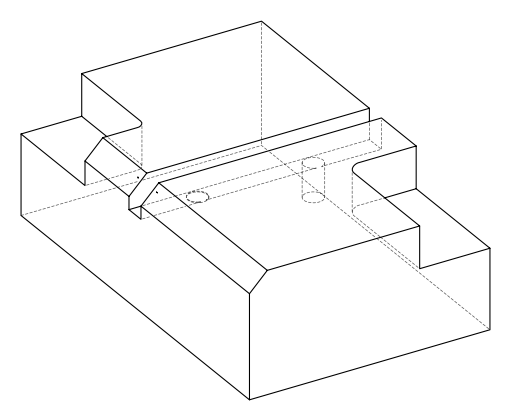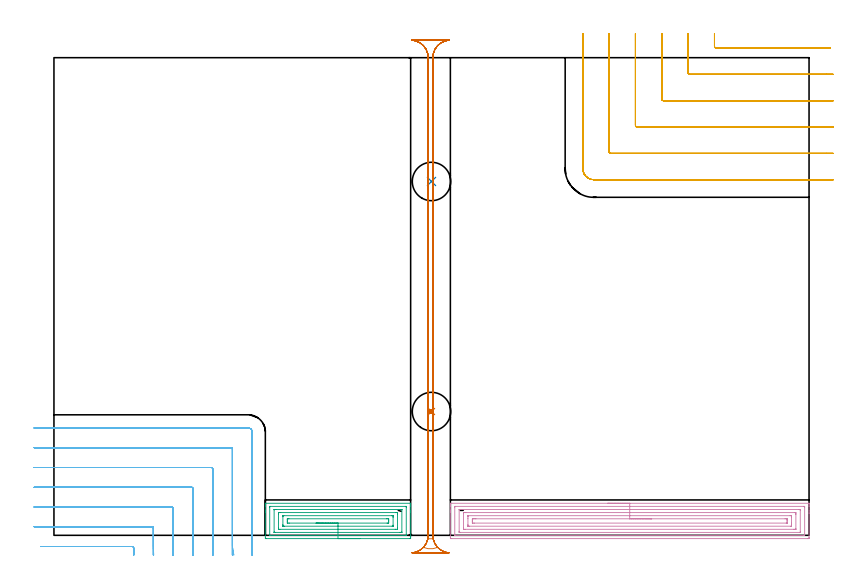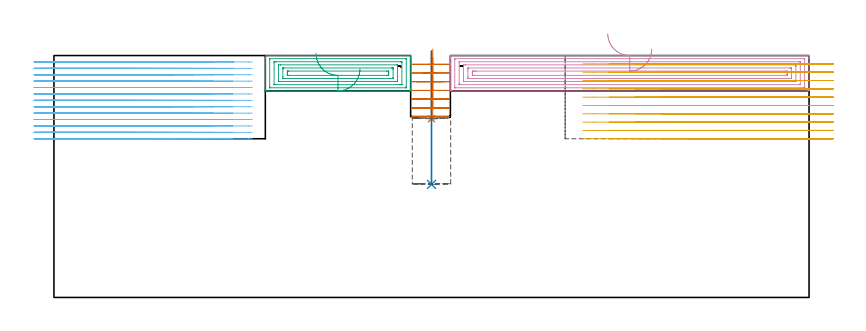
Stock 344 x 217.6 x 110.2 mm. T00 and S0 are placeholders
(PLAN: 7 operations, 4 tool changes, 57 min)
(1 INDEXABLE_INSERT_DRILL_BLIND_HOLE_FROM_SOLID | STEP1POCKET | NXT0302_006 | 0.12 min | 6868 mm3)
(2 INDEXABLE_INSERT_DRILL_BLIND_HOLE_FROM_SOLID_1 | STEP1POCKET_1 | NXT0302_006 | 0.24 min | 14050 mm3)
(3 AREA_MILL | FG_CHAMFER_SURFACE | UGT0205_001 | 3.48 min | 10498 mm3)
(4 AREA_MILL_1 | FG_CHAMFER_SURFACE_1 | UGT0205_001 | 8.14 min | 22060 mm3)
(5 MILL_CORNER_NOTCH_RECTANGULAR | CORNER_NOTCH_RECTANGULAR | NXT0201_012 | Follow Part, ap 4, ae 75% | 16.02 min | 266416 mm3)
(6 MILL_CORNER_NOTCH_RECTANGULAR_1 | CORNER_NOTCH_RECTANGULAR_1 | NXT0201_011 | Follow Part, ap 3, ae 75% | 21.01 min | 198948 mm3)
(7 MILL_RECTANGULAR_SLOT | SLOT_RECTANGULAR | NXT0201_012 | Follow Part, ap 4, ae 75% | 7.96 min | 94309 mm3)
(TOOL NXT0302_006 | Index. Insert Drill 17.5mm [880-D1750L25-05] | D17.5 PA176 FL88 Z2)
(TOOL UGT0205_001 | Chamfer Mill 20 x 3 x 45 deg. | D20 FL50 Z2)
(TOOL NXT0201_012 | ENDMILL 16mm [2P460-1600-NA 1630] | D16 FL38 Z6)
(TOOL NXT0201_011 | ENDMILL 12mm [2P460-1200-NA 1630] | D12 FL38 Z6)
(OP 1 INDEXABLE_INSERT_DRILL_BLIND_HOLE_FROM_SOLID)
G17 G21 G94 G90
T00 M6
G54
G17 G0 G90 X172. Y56.4 S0 M3
G43 Z120.2 H1
G94 G81 G98 Z81.4 F250. R112.2
G80
M5
M2
(OP 2 INDEXABLE_INSERT_DRILL_BLIND_HOLE_FROM_SOLID_1)
G17 G21 G94 G90
T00 M6
G54
G17 G0 G90 X172. Y161.2 S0 M3
G43 Z120.2 H1
G94 G81 G98 Z51.5 F250. R112.2
G80
M5
M2
(OP 3 AREA_MILL)
G17 G21 G94 G90
T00 M6
G54
G17 G0 G90 X139.4 Y-1.5 S1061 M3
G43 Z120.2 H0
Z104.1
G94 G1 X139.362 Z103.228 F250.
X139.248 Z102.364
X139.059 Z101.512
X138.797 Z100.68
X138.463 Z99.874
X138.06 Z99.1
X137.592 Z98.364
X137.06 Z97.672
X136.471 Z97.029
X135.828 Z96.44
X135.136 Z95.909
X134.4 Z95.44
X133.626 Z95.037
X132.82 Z94.703
X131.988 Z94.441
X131.136 Z94.252
X130.272 Z94.138
X129.4 Z94.1
X96.883
X96.508 Y-1.496 Z94.102
X96.31 Y-1.491 Z94.106
X96.3 Y-1.288 Z94.309
Y10.538 Z106.132
Y11.15 Z106.747
Y11.424 Z107.021
Y13.196 Z108.791
Y13.745 Z109.344
Y14.082 Z109.681
Y14.28 Z109.879
X96.307 Y14.578 Z110.17
X96.31 Y14.597 Z110.188
X96.438 Y14.6 Z110.2
X162.362
X162.49 Y14.597 Z110.188
X162.493 Y14.578 Z110.17
X162.5 Y14.28 Z109.879
Y13.745 Z109.344
Y13.196 Z108.791
Y11.15 Z106.747
Y10.538 Z106.132
Y-0.403 Z95.194
X162.496 Y-0.982 Z94.614
X162.492 Y-1.491 Z94.106
X162.431 Y-1.494 Z94.103
X161.917 Y-1.5 Z94.1
X129.4
Y-0.086 Z95.514
X98.444 Y-0.085 Z95.515
X98.339 Y-0.084 Z95.516
X98.314 Y-0.082 Z95.518
X98.309 Y-0.08 Z95.52
X98.305 Y-0.073 Z95.527
X98.302 Y-0.038 Z95.562
X98.301 Y0.043 Z95.643
X98.3 Y0.267 Z95.867
X98.301 Y12.672 Z108.272
X98.306 Y13.036 Z108.636
X98.31 Y13.139 Z108.739
X98.316 Y13.18 Z108.78
X98.336 Y13.181 Z108.781
X98.445 Y13.183 Z108.783
X98.665 Y13.186 Z108.786
X160.356 Y13.185 Z108.785
X160.461 Y13.184 Z108.784
X160.486 Y13.182 Z108.782
X160.491 Y13.18 Z108.78
X160.495 Y13.173 Z108.773
X160.498 Y13.138 Z108.738
X160.499 Y13.057 Z108.657
X160.5 Y12.833 Z108.433
X160.499 Y0.428 Z96.028
X160.494 Y0.064 Z95.664
X160.49 Y-0.039 Z95.561
X160.484 Y-0.079 Z95.521
X160.464 Y-0.081 Z95.519
X160.355 Y-0.083 Z95.517
X160.135 Y-0.086 Z95.514
X129.4
Y1.328 Z96.928
X100.796 Y1.329 Z96.929
X100.447 Y1.33 Z96.93
X100.331 Y1.333 Z96.933
X100.318 Y1.335 Z96.935
X100.31 Y1.356 Z96.956
X100.304 Y1.433 Z97.033
X100.301 Y1.53 Z97.13
Y11.569 Z107.169
X100.306 Y11.716 Z107.316
X100.31 Y11.755 Z107.355
X100.321 Y11.765 Z107.365
X100.36 Y11.768 Z107.368
X100.447 Y11.77 Z107.37
X100.988 Y11.771 Z107.371
X101.338 Y11.772 Z107.372
X158.004 Y11.771 Z107.371
X158.353 Y11.77 Z107.37
X158.468 Y11.767 Z107.367
X158.482 Y11.766 Z107.366
X158.49 Y11.744 Z107.344
X158.496 Y11.667 Z107.267
X158.499 Y11.57 Z107.17
Y1.531 Z97.131
X158.494 Y1.384 Z96.984
X158.49 Y1.345 Z96.945
X158.479 Y1.335 Z96.935
X158.44 Y1.332 Z96.932
X158.353 Y1.33 Z96.93
X157.812 Y1.329 Z96.929
X157.462 Y1.328 Z96.928
X129.4
Y2.743 Z98.343
X102.937
X102.371 Y2.749 Z98.349
X102.31 Y2.751 Z98.351
X102.306 Y2.835 Z98.435
X102.302 Y3.015 Z98.615
X102.3 Y3.377 Z98.977
Y9.652 Z105.252
X102.305 Y10.059 Z105.659
X102.31 Y10.262 Z105.862
X102.318 Y10.351 Z105.951
X102.414 Y10.353 Z105.953
X103.119 Y10.357 Z105.957
X103.301
X155.863
X156.429 Y10.351 Z105.951
X156.49 Y10.349 Z105.949
X156.494 Y10.265 Z105.865
X156.497 Y10.085 Z105.685
X156.5 Y9.723 Z105.323
Y3.448 Z99.048
X156.495 Y3.041 Z98.641
X156.49 Y2.838 Z98.438
X156.482 Y2.749 Z98.349
X156.386 Y2.747 Z98.347
X155.681 Y2.743 Z98.343
X155.499
X129.4
Y4.157 Z99.757
X104.901
X104.722 Y4.158 Z99.758
X104.366 Y4.162 Z99.762
X104.322 Y4.164 Z99.764
X104.31 Y4.171 Z99.771
X104.306 Y4.197 Z99.797
X104.302 Y4.249 Z99.849
X104.301 Y4.335 Z99.935
X104.3 Y4.932 Z100.532
Y8.477 Z104.077
X104.301 Y8.765 Z104.365
X104.303 Y8.915 Z104.515
X104.306 Y8.932 Z104.532
X104.308 Y8.936 Z104.536
X104.33 Y8.938 Z104.538
X104.425 Y8.942 Z104.542
X104.544 Y8.943 Z104.543
X104.722
X153.899
X154.077 Y8.942 Z104.542
X154.434 Y8.938 Z104.538
X154.478 Y8.936 Z104.536
X154.49 Y8.929 Z104.529
X154.494 Y8.903 Z104.503
X154.498 Y8.851 Z104.451
X154.499 Y8.765 Z104.365
X154.5 Y8.168 Z103.768
Y4.623 Z100.223
X154.499 Y4.335 Z99.935
X154.497 Y4.185 Z99.785
X154.494 Y4.168 Z99.768
X154.492 Y4.164 Z99.764
X154.47 Y4.162 Z99.762
X154.375 Y4.158 Z99.758
X154.256 Y4.157 Z99.757
X154.077
X129.4
Y5.571 Z101.171
X107.221 Y5.572 Z101.172
X106.683 Y5.574 Z101.174
X106.324 Y5.578 Z101.178
X106.31 Y5.581 Z101.181
X106.304 Y5.598 Z101.198
X106.301 Y6.107 Z101.707
X106.3 Y6.488 Z102.088
X106.301 Y6.993 Z102.593
X106.304 Y7.37 Z102.97
X106.31 Y7.5 Z103.1
X106.32 Y7.523 Z103.123
X106.347 Y7.524 Z103.124
X106.414 Y7.527 Z103.127
X106.683 Y7.528 Z103.128
X107.035 Y7.529 Z103.129
X151.579
X152.117 Y7.526 Z103.126
X152.476 Y7.522 Z103.122
X152.49 Y7.519 Z103.119
X152.496 Y7.502 Z103.102
X152.499 Y6.993 Z102.593
X152.5 Y6.612 Z102.212
X152.499 Y6.107 Z101.707
X152.496 Y5.73 Z101.33
X152.49 Y5.6 Z101.2
X152.48 Y5.578 Z101.178
X152.453 Y5.576 Z101.176
X152.386 Y5.574 Z101.174
X152.117 Y5.572 Z101.172
X151.765 Y5.571 Z101.171
X129.4
X128.528 Z101.209
X127.664 Z101.323
X126.812 Z101.512
X125.98 Z101.774
X125.174 Z102.108
X124.4 Z102.511
X123.664 Z102.98
X122.972 Z103.511
X122.329 Z104.1
X121.74 Z104.743
X121.208 Z105.435
X120.74 Z106.171
X120.337 Z106.945
X120.003 Z107.751
X119.741 Z108.583
X119.552 Z109.435
X119.438 Z110.3
X119.4 Z111.171
G0 Z120.2
M5
M2
(OP 4 AREA_MILL_1)
G17 G21 G94 G90
T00 M6
G54
G17 G0 G90 X252.3 Y14.6 S1061 M3
G43 Z120.2 H0
G94 G1 X252.338 Z119.328 F250.
X252.452 Z118.463
X252.641 Z117.612
X252.903 Z116.78
X253.237 Z115.974
X253.64 Z115.2
X254.108 Z114.464
X254.64 Z113.772
X255.229 Z113.129
X255.872 Z112.539
X256.564 Z112.008
X257.3 Z111.54
X258.074 Z111.137
X258.88 Z110.803
X259.712 Z110.541
X260.564 Z110.352
X261.428 Z110.238
X262.3 Z110.2
X343.86
X343.99 Y14.605 Z110.195
X343.993 Y14.577 Z110.168
X344. Y14.266 Z109.865
Y13.769 Z109.368
Y13.196 Z108.791
Y11.138 Z106.735
Y10.538 Z106.132
Y9.952 Z105.547
Y-0.982 Z94.615
X343.998 Y-1.284 Z94.313
X343.99 Y-1.492 Z94.106
X343.782 Y-1.499 Z94.099
X343.41 Y-1.5 Z94.1
X181.19
X180.815 Y-1.496 Z94.102
X180.61 Y-1.491 Z94.106
X180.6 Y-1.282 Z94.315
Y10.538 Z106.132
Y11.138 Z106.735
Y11.424 Z107.021
Y13.196 Z108.791
Y13.769 Z109.368
Y14.266 Z109.865
X180.607 Y14.577 Z110.168
X180.61 Y14.605 Z110.195
X180.74 Y14.6 Z110.2
X262.3
Y13.186 Z108.786
X341.639
X341.849 Y13.182 Z108.782
X341.953 Y13.179 Z108.779
X341.991 Y13.173 Z108.773
X341.993 Y13.141 Z108.741
X341.996 Y13.055 Z108.655
X342. Y12.827 Z108.427
Y0.42 Z96.02
X341.997 Y0.05 Z95.65
X341.992 Y-0.056 Z95.544
X341.989 Y-0.08 Z95.52
X341.984 Y-0.082 Z95.518
X341.958 Y-0.084 Z95.516
X341.848 Y-0.085 Z95.515
X341.628 Y-0.086 Z95.514
X182.962
X182.751 Y-0.082 Z95.518
X182.647 Y-0.079 Z95.521
X182.609 Y-0.073 Z95.527
X182.607 Y-0.041 Z95.559
X182.604 Y0.045 Z95.645
X182.6 Y0.273 Z95.873
Y12.68 Z108.28
X182.604 Y13.05 Z108.65
X182.608 Y13.156 Z108.756
X182.611 Y13.18 Z108.78
X182.616 Y13.182 Z108.782
X182.642 Y13.184 Z108.784
X182.752 Y13.185 Z108.785
X182.972 Y13.186 Z108.786
X262.3
Y11.771 Z107.371
X339.496
X339.845 Y11.767 Z107.367
X339.96 Y11.765 Z107.365
X339.99 Y11.758 Z107.358
X339.995 Y11.68 Z107.28
X339.998 Y11.578 Z107.178
X340. Y11.424 Z107.024
Y11.27 Z106.87
X339.999 Y1.523 Z97.123
X339.992 Y1.368 Z96.968
X339.988 Y1.334 Z96.934
X339.975 Y1.332 Z96.932
X339.932 Y1.33 Z96.93
X339.845 Y1.329 Z96.929
X185.104
X184.755 Y1.333 Z96.933
X184.64 Y1.335 Z96.935
X184.61 Y1.343 Z96.943
X184.605 Y1.42 Z97.02
X184.602 Y1.522 Z97.122
X184.6 Y1.676 Z97.276
Y1.83 Z97.43
X184.601 Y11.577 Z107.177
X184.608 Y11.732 Z107.332
X184.612 Y11.766 Z107.366
X184.625 Y11.768 Z107.368
X184.668 Y11.77 Z107.37
X184.755 Y11.771 Z107.371
X262.3
Y10.357 Z105.957
X337.354 Y10.356 Z105.956
X337.923 Y10.352 Z105.952
X337.984 Y10.35 Z105.95
X337.99 Y10.271 Z105.871
X337.995 Y10.085 Z105.685
X338. Y9.714 Z105.314
Y9.652 Z105.252
X337.999 Y3.036 Z98.636
X337.997 Y2.83 Z98.43
X337.994 Y2.779 Z98.379
X337.991 Y2.757 Z98.357
X337.979 Y2.75 Z98.35
X337.876 Y2.747 Z98.347
X337.171 Y2.743 Z98.343
X336.99
X187.247
X186.677 Y2.748 Z98.348
X186.616 Y2.75 Z98.35
X186.61 Y2.83 Z98.43
X186.605 Y3.015 Z98.615
X186.6 Y3.386 Z98.986
Y3.448 Z99.048
X186.601 Y10.064 Z105.664
X186.603 Y10.27 Z105.87
X186.606 Y10.321 Z105.921
X186.609 Y10.343 Z105.943
X186.622 Y10.35 Z105.95
X186.724 Y10.353 Z105.953
X187.429 Y10.357 Z105.957
X187.611
X262.3
Y8.943 Z104.543
X335.388
X335.567 Y8.941 Z104.541
X335.923 Y8.936 Z104.536
X335.991 Y8.929 Z104.529
X335.994 Y8.905 Z104.505
X335.998 Y8.852 Z104.452
X335.999 Y8.765 Z104.365
X336. Y8.158 Z103.758
Y5.499 Z101.099
Y4.613 Z100.213
X335.997 Y4.335 Z99.935
X335.993 Y4.183 Z99.783
X335.991 Y4.169 Z99.769
X335.959 Y4.164 Z99.764
X335.865 Y4.16 Z99.76
X335.746 Y4.158 Z99.758
X189.212 Y4.157 Z99.757
X189.033 Y4.159 Z99.759
X188.676 Y4.164 Z99.764
X188.609 Y4.171 Z99.771
X188.606 Y4.195 Z99.795
X188.602 Y4.248 Z99.848
X188.601 Y4.335 Z99.935
X188.6 Y4.943 Z100.543
Y7.601 Z103.201
Y8.487 Z104.087
X188.603 Y8.765 Z104.365
X188.607 Y8.917 Z104.517
X188.609 Y8.931 Z104.531
X188.642 Y8.936 Z104.536
X188.735 Y8.94 Z104.54
X188.854 Y8.942 Z104.542
X262.3 Y8.943 Z104.543
Y7.529 Z103.129
X333.068 Y7.528 Z103.128
X333.606 Y7.526 Z103.126
X333.965 Y7.522 Z103.122
X333.991 Y7.517 Z103.117
X333.996 Y7.492 Z103.092
X333.999 Y6.993 Z102.593
X334. Y6.601 Z102.201
X333.999 Y6.107 Z101.707
X333.997 Y5.718 Z101.318
X333.99 Y5.586 Z101.186
X333.986 Y5.577 Z101.177
X333.975 Y5.575 Z101.175
X333.943 Y5.573 Z101.173
X333.875 Y5.572 Z101.172
X333.606 Y5.571 Z101.171
X191.533 Y5.572 Z101.172
X190.994 Y5.574 Z101.174
X190.635 Y5.578 Z101.178
X190.61 Y5.583 Z101.183
X190.604 Y5.608 Z101.208
X190.601 Y6.107 Z101.707
X190.6 Y6.499 Z102.099
X190.601 Y6.993 Z102.593
X190.604 Y7.381 Z102.981
X190.61 Y7.509 Z103.109
X190.726 Y7.522 Z103.122
X190.994 Y7.525 Z103.125
X191.348 Y7.528 Z103.128
X191.885 Y7.529 Z103.129
X192.238
X262.3
X263.172 Z103.167
X264.036 Z103.281
X264.888 Z103.47
X265.72 Z103.732
X266.526 Z104.066
X267.3 Z104.469
X268.036 Z104.937
X268.728 Z105.468
X269.371 Z106.058
X269.96 Z106.701
X270.492 Z107.393
X270.96 Z108.129
X271.363 Z108.903
X271.697 Z109.709
X271.959 Z110.541
X272.148 Z111.392
X272.262 Z112.257
X272.3 Z113.129
G0 Z120.2
M5
M2
(OP 5 MILL_CORNER_NOTCH_RECTANGULAR)
G17 G21 G94 G90
T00 M6
G54
G17 G0 G90 X300.9 Y228.6 S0 M3
G43 Z120.2 H1
Z106.41
G94 G1 Y225.6 F250.
Y222.795 F500.
G3 X301.695 Y222. R0.8
G1 X350.681
X353.681 F250.
G0 Z120.2
X288.9 Y228.6
Z106.41
G1 Y225.6
Y210.795 F500.
G3 X289.695 Y210. R0.8
G1 X352.
X355. F250.
G0 Z120.2
X276.9 Y228.6
Z106.41
G1 Y225.6
Y198.795 F500.
G3 X277.695 Y198. R0.8
G1 X352.
X355. F250.
G0 Z120.2
X264.9 Y228.6
Z106.41
G1 Y225.6
Y186.796 F500.
G3 X265.696 Y186. R0.8
G1 X352.
X355. F250.
G0 Z120.2
X252.9 Y228.6
Z106.41
G1 Y225.6
Y174.796 F500.
G3 X253.696 Y174. R0.8
G1 X352.
X355. F250.
G0 Z120.2
X240.9 Y228.6
Z106.41
G1 Y225.6
Y167.1 F500.
G3 X246. Y162. R5.1
G1 X352.
X355. F250.
G0 Z120.2
X300.9 Y228.6
Z102.62
G1 Y225.6
Y222.795 F500.
G3 X301.695 Y222. R0.8
G1 X350.681
X353.681 F250.
G0 Z120.2
X288.9 Y228.6
Z102.62
G1 Y225.6
Y210.795 F500.
G3 X289.695 Y210. R0.8
G1 X352.
X355. F250.
G0 Z120.2
X276.9 Y228.6
Z102.62
G1 Y225.6
Y198.795 F500.
G3 X277.695 Y198. R0.8
G1 X352.
X355. F250.
G0 Z120.2
X264.9 Y228.6
Z102.62
G1 Y225.6
Y186.796 F500.
G3 X265.696 Y186. R0.8
G1 X352.
X355. F250.
G0 Z120.2
X252.9 Y228.6
Z102.62
G1 Y225.6
Y174.796 F500.
G3 X253.696 Y174. R0.8
G1 X352.
X355. F250.
G0 Z120.2
X240.9 Y228.6
Z102.62
G1 Y225.6
Y167.1 F500.
G3 X246. Y162. R5.1
G1 X352.
X355. F250.
G0 Z120.2
X300.9 Y228.6
Z98.83
G1 Y225.6
Y222.795 F500.
G3 X301.695 Y222. R0.8
G1 X350.681
X353.681 F250.
G0 Z120.2
X288.9 Y228.6
Z98.83
G1 Y225.6
Y210.795 F500.
G3 X289.695 Y210. R0.8
G1 X352.
X355. F250.
G0 Z120.2
X276.9 Y228.6
Z98.83
G1 Y225.6
Y198.795 F500.
G3 X277.695 Y198. R0.8
G1 X352.
X355. F250.
G0 Z120.2
X264.9 Y228.6
Z98.83
G1 Y225.6
Y186.796 F500.
G3 X265.696 Y186. R0.8
G1 X352.
X355. F250.
G0 Z120.2
X252.9 Y228.6
Z98.83
G1 Y225.6
Y174.796 F500.
G3 X253.696 Y174. R0.8
G1 X352.
X355. F250.
G0 Z120.2
X240.9 Y228.6
Z98.83
G1 Y225.6
Y167.1 F500.
G3 X246. Y162. R5.1
G1 X352.
X355. F250.
G0 Z120.2
X300.9 Y228.6
Z95.04
G1 Y225.6
Y222.795 F500.
G3 X301.695 Y222. R0.8
G1 X350.681
X353.681 F250.
G0 Z120.2
X288.9 Y228.6
Z95.04
G1 Y225.6
Y210.795 F500.
G3 X289.695 Y210. R0.8
G1 X352.
X355. F250.
G0 Z120.2
X276.9 Y228.6
Z95.04
G1 Y225.6
Y198.795 F500.
G3 X277.695 Y198. R0.8
G1 X352.
X355. F250.
G0 Z120.2
X264.9 Y228.6
Z95.04
G1 Y225.6
Y186.796 F500.
G3 X265.696 Y186. R0.8
G1 X352.
X355. F250.
G0 Z120.2
X252.9 Y228.6
Z95.04
G1 Y225.6
Y174.796 F500.
G3 X253.696 Y174. R0.8
G1 X352.
X355. F250.
G0 Z120.2
X240.9 Y228.6
Z95.04
G1 Y225.6
Y167.1 F500.
G3 X246. Y162. R5.1
G1 X352.
X355. F250.
G0 Z120.2
X300.9 Y228.6
Z91.25
G1 Y225.6
Y222.795 F500.
G3 X301.695 Y222. R0.8
G1 X350.681
X353.681 F250.
G0 Z120.2
X288.9 Y228.6
Z91.25
G1 Y225.6
Y210.795 F500.
G3 X289.695 Y210. R0.8
G1 X352.
X355. F250.
G0 Z120.2
X276.9 Y228.6
Z91.25
G1 Y225.6
Y198.795 F500.
G3 X277.695 Y198. R0.8
G1 X352.
X355. F250.
G0 Z120.2
X264.9 Y228.6
Z91.25
G1 Y225.6
Y186.796 F500.
G3 X265.696 Y186. R0.8
G1 X352.
X355. F250.
G0 Z120.2
X252.9 Y228.6
Z91.25
G1 Y225.6
Y174.796 F500.
G3 X253.696 Y174. R0.8
G1 X352.
X355. F250.
G0 Z120.2
X240.9 Y228.6
Z91.25
G1 Y225.6
Y167.1 F500.
G3 X246. Y162. R5.1
G1 X352.
X355. F250.
G0 Z120.2
X300.9 Y228.6
Z87.46
G1 Y225.6
Y222.795 F500.
G3 X301.695 Y222. R0.8
G1 X350.681
X353.681 F250.
G0 Z120.2
X288.9 Y228.6
Z87.46
G1 Y225.6
Y210.795 F500.
G3 X289.695 Y210. R0.8
G1 X352.
X355. F250.
G0 Z120.2
X276.9 Y228.6
Z87.46
G1 Y225.6
Y198.795 F500.
G3 X277.695 Y198. R0.8
G1 X352.
X355. F250.
G0 Z120.2
X264.9 Y228.6
Z87.46
G1 Y225.6
Y186.796 F500.
G3 X265.696 Y186. R0.8
G1 X352.
X355. F250.
G0 Z120.2
X252.9 Y228.6
Z87.46
G1 Y225.6
Y174.796 F500.
G3 X253.696 Y174. R0.8
G1 X352.
X355. F250.
G0 Z120.2
X240.9 Y228.6
Z87.46
G1 Y225.6
Y167.1 F500.
G3 X246. Y162. R5.1
G1 X352.
X355. F250.
G0 Z120.2
X300.9 Y228.6
Z83.67
G1 Y225.6
Y222.795 F500.
G3 X301.695 Y222. R0.8
G1 X350.681
X353.681 F250.
G0 Z120.2
X288.9 Y228.6
Z83.67
G1 Y225.6
Y210.795 F500.
G3 X289.695 Y210. R0.8
G1 X352.
X355. F250.
G0 Z120.2
X276.9 Y228.6
Z83.67
G1 Y225.6
Y198.795 F500.
G3 X277.695 Y198. R0.8
G1 X352.
X355. F250.
G0 Z120.2
X264.9 Y228.6
Z83.67
G1 Y225.6
Y186.796 F500.
G3 X265.696 Y186. R0.8
G1 X352.
X355. F250.
G0 Z120.2
X252.9 Y228.6
Z83.67
G1 Y225.6
Y174.796 F500.
G3 X253.696 Y174. R0.8
G1 X352.
X355. F250.
G0 Z120.2
X240.9 Y228.6
Z83.67
G1 Y225.6
Y167.1 F500.
G3 X246. Y162. R5.1
G1 X352.
X355. F250.
G0 Z120.2
X300.9 Y228.6
Z79.88
G1 Y225.6
Y222.795 F500.
G3 X301.695 Y222. R0.8
G1 X350.681
X353.681 F250.
G0 Z120.2
X288.9 Y228.6
Z79.88
G1 Y225.6
Y210.795 F500.
G3 X289.695 Y210. R0.8
G1 X352.
X355. F250.
G0 Z120.2
X276.9 Y228.6
Z79.88
G1 Y225.6
Y198.795 F500.
G3 X277.695 Y198. R0.8
G1 X352.
X355. F250.
G0 Z120.2
X264.9 Y228.6
Z79.88
G1 Y225.6
Y186.796 F500.
G3 X265.696 Y186. R0.8
G1 X352.
X355. F250.
G0 Z120.2
X252.9 Y228.6
Z79.88
G1 Y225.6
Y174.796 F500.
G3 X253.696 Y174. R0.8
G1 X352.
X355. F250.
G0 Z120.2
X240.9 Y228.6
Z79.88
G1 Y225.6
Y167.1 F500.
G3 X246. Y162. R5.1
G1 X352.
X355. F250.
G0 Z120.2
X300.9 Y228.6
Z76.09
G1 Y225.6
Y222.795 F500.
G3 X301.695 Y222. R0.8
G1 X350.681
X353.681 F250.
G0 Z120.2
X288.9 Y228.6
Z76.09
G1 Y225.6
Y210.795 F500.
G3 X289.695 Y210. R0.8
G1 X352.
X355. F250.
G0 Z120.2
X276.9 Y228.6
Z76.09
G1 Y225.6
Y198.795 F500.
G3 X277.695 Y198. R0.8
G1 X352.
X355. F250.
G0 Z120.2
X264.9 Y228.6
Z76.09
G1 Y225.6
Y186.796 F500.
G3 X265.696 Y186. R0.8
G1 X352.
X355. F250.
G0 Z120.2
X252.9 Y228.6
Z76.09
G1 Y225.6
Y174.796 F500.
G3 X253.696 Y174. R0.8
G1 X352.
X355. F250.
G0 Z120.2
X240.9 Y228.6
Z76.09
G1 Y225.6
Y167.1 F500.
G3 X246. Y162. R5.1
G1 X352.
X355. F250.
G0 Z120.2
X300.9 Y228.6
Z72.3
G1 Y225.6
Y222.795 F500.
G3 X301.695 Y222. R0.8
G1 X350.681
X353.681 F250.
G0 Z120.2
X288.9 Y228.6
Z72.3
G1 Y225.6
Y210.795 F500.
G3 X289.695 Y210. R0.8
G1 X352.
X355. F250.
G0 Z120.2
X276.9 Y228.6
Z72.3
G1 Y225.6
Y198.795 F500.
G3 X277.695 Y198. R0.8
G1 X352.
X355. F250.
G0 Z120.2
X264.9 Y228.6
Z72.3
G1 Y225.6
Y186.796 F500.
G3 X265.696 Y186. R0.8
G1 X352.
X355. F250.
G0 Z120.2
X252.9 Y228.6
Z72.3
G1 Y225.6
Y174.796 F500.
G3 X253.696 Y174. R0.8
G1 X352.
X355. F250.
G0 Z120.2
X240.9 Y228.6
Z72.3
G1 Y225.6
Y167.1 F500.
G3 X246. Y162. R5.1
G1 X352.
X355. F250.
G0 Z120.2
M5
M2
(OP 6 MILL_CORNER_NOTCH_RECTANGULAR_1)
G17 G21 G94 G90
T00 M6
G54
G17 G0 G90 X36.407 Y-8.999 S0 M3
G43 Z120.2 H1
Z107.285
G94 G1 X36.322 Y-6. F250.
G2 X36.314 Y-5.682 R54. F500.
G3 X35.718 Y-5.1 R0.6
G1 X-3.161
X-6.161 F250.
G0 Z120.2
X45.428 Y-8.998
Z107.285
G1 X45.326 Y-6.
G2 X45.3 Y-4.472 R45. F500.
G1 Y3.304
G3 X44.704 Y3.9 R0.6
G1 X-6.
X-9. F250.
G0 Z120.2
X54.46 Y-8.997
Z107.285
G1 X54.332 Y-6.
G2 X54.3 Y-4.472 R36. F500.
G1 Y12.304
G3 X53.704 Y12.9 R0.6
G1 X-6.
X-9. F250.
G0 Z120.2
X63.513 Y-8.995
Z107.285
G1 X63.343 Y-6.
G2 X63.3 Y-4.472 R27. F500.
G1 Y21.304
G3 X62.704 Y21.9 R0.6
G1 X-6.
X-9. F250.
G0 Z120.2
X72.62 Y-8.989
Z107.285
G1 X72.365 Y-6.
G2 X72.3 Y-4.472 R18. F500.
G1 Y30.304
G3 X71.704 Y30.9 R0.6
G1 X-6.
X-9. F250.
G0 Z120.2
X81.94 Y-8.956
Z107.285
G1 X81.431 Y-6.
G2 X81.3 Y-4.472 R9. F500.
G1 Y39.303
G3 X80.703 Y39.9 R0.6
G1 X-6.
X-9. F250.
G0 Z120.2
X90.3 Y-7.472
Z107.285
G1 Y-4.472
Y47.1 F500.
G3 X88.5 Y48.9 R1.8
G1 X-6.
X-9. F250.
G0 Z120.2
X36.407 Y-8.999
Z104.369
G1 X36.322 Y-6.
G2 X36.314 Y-5.682 R54. F500.
G3 X35.718 Y-5.1 R0.6
G1 X-3.161
X-6.161 F250.
G0 Z120.2
X45.428 Y-8.998
Z104.369
G1 X45.326 Y-6.
G2 X45.3 Y-4.472 R45. F500.
G1 Y3.304
G3 X44.704 Y3.9 R0.6
G1 X-6.
X-9. F250.
G0 Z120.2
X54.46 Y-8.997
Z104.369
G1 X54.332 Y-6.
G2 X54.3 Y-4.472 R36. F500.
G1 Y12.304
G3 X53.704 Y12.9 R0.6
G1 X-6.
X-9. F250.
G0 Z120.2
X63.513 Y-8.995
Z104.369
G1 X63.343 Y-6.
G2 X63.3 Y-4.472 R27. F500.
G1 Y21.304
G3 X62.704 Y21.9 R0.6
G1 X-6.
X-9. F250.
G0 Z120.2
X72.62 Y-8.989
Z104.369
G1 X72.365 Y-6.
G2 X72.3 Y-4.472 R18. F500.
G1 Y30.304
G3 X71.704 Y30.9 R0.6
G1 X-6.
X-9. F250.
G0 Z120.2
X81.94 Y-8.956
Z104.369
G1 X81.431 Y-6.
G2 X81.3 Y-4.472 R9. F500.
G1 Y39.303
G3 X80.703 Y39.9 R0.6
G1 X-6.
X-9. F250.
G0 Z120.2
X90.3 Y-7.472
Z104.369
G1 Y-4.472
Y47.1 F500.
G3 X88.5 Y48.9 R1.8
G1 X-6.
X-9. F250.
G0 Z120.2
X36.341 Y-9.
Z101.454
G1 X36.304 Y-6.
G2 X36.301 Y-5.691 R54. F500.
G3 X35.706 Y-5.1 R0.6
G1 X-3.161
X-6.161 F250.
G0 Z120.2
X45.349 Y-9.
Z101.454
G1 X45.305 Y-6.
G2 X45.3 Y-5.342 R45. F500.
G1 Y3.304
G3 X44.704 Y3.9 R0.6
G1 X-6.
X-9. F250.
G0 Z120.2
X54.361 Y-8.999
Z101.454
G1 X54.306 Y-6.
G2 X54.3 Y-5.342 R36. F500.
G1 Y12.304
G3 X53.704 Y12.9 R0.6
G1 X-6.
X-9. F250.
G0 Z120.2
X63.381 Y-8.999
Z101.454
G1 X63.308 Y-6.
G2 X63.3 Y-5.342 R27. F500.
G1 Y21.304
G3 X62.704 Y21.9 R0.6
G1 X-6.
X-9. F250.
G0 Z120.2
X72.422 Y-8.998
Z101.454
G1 X72.312 Y-6.
G2 X72.3 Y-5.342 R18. F500.
G1 Y30.304
G3 X71.704 Y30.9 R0.6
G1 X-6.
X-9. F250.
G0 Z120.2
X81.543 Y-8.992
Z101.454
G1 X81.324 Y-6.
G2 X81.3 Y-5.342 R9. F500.
G1 Y39.303
G3 X80.703 Y39.9 R0.6
G1 X-6.
X-9. F250.
G0 Z120.2
X90.3 Y-8.342
Z101.454
G1 Y-5.342
Y47.1 F500.
G3 X88.5 Y48.9 R1.8
G1 X-6.
X-9. F250.
G0 Z120.2
X36.3 Y-9.
Z98.538
G1 Y-6.
Y-5.695 F500.
G3 X35.705 Y-5.1 R0.6
G1 X-3.161
X-6.161 F250.
G0 Z120.2
X45.3 Y-9.
Z98.538
G1 Y-6.
Y3.304 F500.
G3 X44.704 Y3.9 R0.6
G1 X-6.
X-9. F250.
G0 Z120.2
X54.3 Y-9.
Z98.538
G1 Y-6.
Y12.304 F500.
G3 X53.704 Y12.9 R0.6
G1 X-6.
X-9. F250.
G0 Z120.2
X63.3 Y-9.
Z98.538
G1 Y-6.
Y21.304 F500.
G3 X62.704 Y21.9 R0.6
G1 X-6.
X-9. F250.
G0 Z120.2
X72.3 Y-9.
Z98.538
G1 Y-6.
Y30.304 F500.
G3 X71.704 Y30.9 R0.6
G1 X-6.
X-9. F250.
G0 Z120.2
X81.3 Y-9.
Z98.538
G1 Y-6.
Y39.303 F500.
G3 X80.703 Y39.9 R0.6
G1 X-6.
X-9. F250.
G0 Z120.2
X90.3 Y-9.
Z98.538
G1 Y-6.
Y47.1 F500.
G3 X88.5 Y48.9 R1.8
G1 X-6.
X-9. F250.
G0 Z120.2
X36.3 Y-9.
Z95.623
G1 Y-6.
Y-5.695 F500.
G3 X35.705 Y-5.1 R0.6
G1 X-3.161
X-6.161 F250.
G0 Z120.2
X45.3 Y-9.
Z95.623
G1 Y-6.
Y3.304 F500.
G3 X44.704 Y3.9 R0.6
G1 X-6.
X-9. F250.
G0 Z120.2
X54.3 Y-9.
Z95.623
G1 Y-6.
Y12.304 F500.
G3 X53.704 Y12.9 R0.6
G1 X-6.
X-9. F250.
G0 Z120.2
X63.3 Y-9.
Z95.623
G1 Y-6.
Y21.304 F500.
G3 X62.704 Y21.9 R0.6
G1 X-6.
X-9. F250.
G0 Z120.2
X72.3 Y-9.
Z95.623
G1 Y-6.
Y30.304 F500.
G3 X71.704 Y30.9 R0.6
G1 X-6.
X-9. F250.
G0 Z120.2
X81.3 Y-9.
Z95.623
G1 Y-6.
Y39.303 F500.
G3 X80.703 Y39.9 R0.6
G1 X-6.
X-9. F250.
G0 Z120.2
X90.3 Y-9.
Z95.623
G1 Y-6.
Y47.1 F500.
G3 X88.5 Y48.9 R1.8
G1 X-6.
X-9. F250.
G0 Z120.2
X36.3 Y-9.
Z92.708
G1 Y-6.
Y-5.695 F500.
G3 X35.705 Y-5.1 R0.6
G1 X-3.161
X-6.161 F250.
G0 Z120.2
X45.3 Y-9.
Z92.708
G1 Y-6.
Y3.304 F500.
G3 X44.704 Y3.9 R0.6
G1 X-6.
X-9. F250.
G0 Z120.2
X54.3 Y-9.
Z92.708
G1 Y-6.
Y12.304 F500.
G3 X53.704 Y12.9 R0.6
G1 X-6.
X-9. F250.
G0 Z120.2
X63.3 Y-9.
Z92.708
G1 Y-6.
Y21.304 F500.
G3 X62.704 Y21.9 R0.6
G1 X-6.
X-9. F250.
G0 Z120.2
X72.3 Y-9.
Z92.708
G1 Y-6.
Y30.304 F500.
G3 X71.704 Y30.9 R0.6
G1 X-6.
X-9. F250.
G0 Z120.2
X81.3 Y-9.
Z92.708
G1 Y-6.
Y39.303 F500.
G3 X80.703 Y39.9 R0.6
G1 X-6.
X-9. F250.
G0 Z120.2
X90.3 Y-9.
Z92.708
G1 Y-6.
Y47.1 F500.
G3 X88.5 Y48.9 R1.8
G1 X-6.
X-9. F250.
G0 Z120.2
X36.3 Y-9.
Z89.792
G1 Y-6.
Y-5.695 F500.
G3 X35.705 Y-5.1 R0.6
G1 X-3.161
X-6.161 F250.
G0 Z120.2
X45.3 Y-9.
Z89.792
G1 Y-6.
Y3.304 F500.
G3 X44.704 Y3.9 R0.6
G1 X-6.
X-9. F250.
G0 Z120.2
X54.3 Y-9.
Z89.792
G1 Y-6.
Y12.304 F500.
G3 X53.704 Y12.9 R0.6
G1 X-6.
X-9. F250.
G0 Z120.2
X63.3 Y-9.
Z89.792
G1 Y-6.
Y21.304 F500.
G3 X62.704 Y21.9 R0.6
G1 X-6.
X-9. F250.
G0 Z120.2
X72.3 Y-9.
Z89.792
G1 Y-6.
Y30.304 F500.
G3 X71.704 Y30.9 R0.6
G1 X-6.
X-9. F250.
G0 Z120.2
X81.3 Y-9.
Z89.792
G1 Y-6.
Y39.303 F500.
G3 X80.703 Y39.9 R0.6
G1 X-6.
X-9. F250.
G0 Z120.2
X90.3 Y-9.
Z89.792
G1 Y-6.
Y47.1 F500.
G3 X88.5 Y48.9 R1.8
G1 X-6.
X-9. F250.
G0 Z120.2
X36.3 Y-9.
Z86.877
G1 Y-6.
Y-5.695 F500.
G3 X35.705 Y-5.1 R0.6
G1 X-3.161
X-6.161 F250.
G0 Z120.2
X45.3 Y-9.
Z86.877
G1 Y-6.
Y3.304 F500.
G3 X44.704 Y3.9 R0.6
G1 X-6.
X-9. F250.
G0 Z120.2
X54.3 Y-9.
Z86.877
G1 Y-6.
Y12.304 F500.
G3 X53.704 Y12.9 R0.6
G1 X-6.
X-9. F250.
G0 Z120.2
X63.3 Y-9.
Z86.877
G1 Y-6.
Y21.304 F500.
G3 X62.704 Y21.9 R0.6
G1 X-6.
X-9. F250.
G0 Z120.2
X72.3 Y-9.
Z86.877
G1 Y-6.
Y30.304 F500.
G3 X71.704 Y30.9 R0.6
G1 X-6.
X-9. F250.
G0 Z120.2
X81.3 Y-9.
Z86.877
G1 Y-6.
Y39.303 F500.
G3 X80.703 Y39.9 R0.6
G1 X-6.
X-9. F250.
G0 Z120.2
X90.3 Y-9.
Z86.877
G1 Y-6.
Y47.1 F500.
G3 X88.5 Y48.9 R1.8
G1 X-6.
X-9. F250.
G0 Z120.2
X36.3 Y-9.
Z83.962
G1 Y-6.
Y-5.695 F500.
G3 X35.705 Y-5.1 R0.6
G1 X-3.161
X-6.161 F250.
G0 Z120.2
X45.3 Y-9.
Z83.962
G1 Y-6.
Y3.304 F500.
G3 X44.704 Y3.9 R0.6
G1 X-6.
X-9. F250.
G0 Z120.2
X54.3 Y-9.
Z83.962
G1 Y-6.
Y12.304 F500.
G3 X53.704 Y12.9 R0.6
G1 X-6.
X-9. F250.
G0 Z120.2
X63.3 Y-9.
Z83.962
G1 Y-6.
Y21.304 F500.
G3 X62.704 Y21.9 R0.6
G1 X-6.
X-9. F250.
G0 Z120.2
X72.3 Y-9.
Z83.962
G1 Y-6.
Y30.304 F500.
G3 X71.704 Y30.9 R0.6
G1 X-6.
X-9. F250.
G0 Z120.2
X81.3 Y-9.
Z83.962
G1 Y-6.
Y39.303 F500.
G3 X80.703 Y39.9 R0.6
G1 X-6.
X-9. F250.
G0 Z120.2
X90.3 Y-9.
Z83.962
G1 Y-6.
Y47.1 F500.
G3 X88.5 Y48.9 R1.8
G1 X-6.
X-9. F250.
G0 Z120.2
X36.3 Y-9.
Z81.046
G1 Y-6.
Y-5.695 F500.
G3 X35.705 Y-5.1 R0.6
G1 X-3.161
X-6.161 F250.
G0 Z120.2
X45.3 Y-9.
Z81.046
G1 Y-6.
Y3.304 F500.
G3 X44.704 Y3.9 R0.6
G1 X-6.
X-9. F250.
G0 Z120.2
X54.3 Y-9.
Z81.046
G1 Y-6.
Y12.304 F500.
G3 X53.704 Y12.9 R0.6
G1 X-6.
X-9. F250.
G0 Z120.2
X63.3 Y-9.
Z81.046
G1 Y-6.
Y21.304 F500.
G3 X62.704 Y21.9 R0.6
G1 X-6.
X-9. F250.
G0 Z120.2
X72.3 Y-9.
Z81.046
G1 Y-6.
Y30.304 F500.
G3 X71.704 Y30.9 R0.6
G1 X-6.
X-9. F250.
G0 Z120.2
X81.3 Y-9.
Z81.046
G1 Y-6.
Y39.303 F500.
G3 X80.703 Y39.9 R0.6
G1 X-6.
X-9. F250.
G0 Z120.2
X90.3 Y-9.
Z81.046
G1 Y-6.
Y47.1 F500.
G3 X88.5 Y48.9 R1.8
G1 X-6.
X-9. F250.
G0 Z120.2
X36.3 Y-9.
Z78.131
G1 Y-6.
Y-5.695 F500.
G3 X35.705 Y-5.1 R0.6
G1 X-3.161
X-6.161 F250.
G0 Z120.2
X45.3 Y-9.
Z78.131
G1 Y-6.
Y3.304 F500.
G3 X44.704 Y3.9 R0.6
G1 X-6.
X-9. F250.
G0 Z120.2
X54.3 Y-9.
Z78.131
G1 Y-6.
Y12.304 F500.
G3 X53.704 Y12.9 R0.6
G1 X-6.
X-9. F250.
G0 Z120.2
X63.3 Y-9.
Z78.131
G1 Y-6.
Y21.304 F500.
G3 X62.704 Y21.9 R0.6
G1 X-6.
X-9. F250.
G0 Z120.2
X72.3 Y-9.
Z78.131
G1 Y-6.
Y30.304 F500.
G3 X71.704 Y30.9 R0.6
G1 X-6.
X-9. F250.
G0 Z120.2
X81.3 Y-9.
Z78.131
G1 Y-6.
Y39.303 F500.
G3 X80.703 Y39.9 R0.6
G1 X-6.
X-9. F250.
G0 Z120.2
X90.3 Y-9.
Z78.131
G1 Y-6.
Y47.1 F500.
G3 X88.5 Y48.9 R1.8
G1 X-6.
X-9. F250.
G0 Z120.2
X36.3 Y-9.
Z75.215
G1 Y-6.
Y-5.695 F500.
G3 X35.705 Y-5.1 R0.6
G1 X-3.161
X-6.161 F250.
G0 Z120.2
X45.3 Y-9.
Z75.215
G1 Y-6.
Y3.304 F500.
G3 X44.704 Y3.9 R0.6
G1 X-6.
X-9. F250.
G0 Z120.2
X54.3 Y-9.
Z75.215
G1 Y-6.
Y12.304 F500.
G3 X53.704 Y12.9 R0.6
G1 X-6.
X-9. F250.
G0 Z120.2
X63.3 Y-9.
Z75.215
G1 Y-6.
Y21.304 F500.
G3 X62.704 Y21.9 R0.6
G1 X-6.
X-9. F250.
G0 Z120.2
X72.3 Y-9.
Z75.215
G1 Y-6.
Y30.304 F500.
G3 X71.704 Y30.9 R0.6
G1 X-6.
X-9. F250.
G0 Z120.2
X81.3 Y-9.
Z75.215
G1 Y-6.
Y39.303 F500.
G3 X80.703 Y39.9 R0.6
G1 X-6.
X-9. F250.
G0 Z120.2
X90.3 Y-9.
Z75.215
G1 Y-6.
Y47.1 F500.
G3 X88.5 Y48.9 R1.8
G1 X-6.
X-9. F250.
G0 Z120.2
X36.3 Y-9.
Z72.3
G1 Y-6.
Y-5.695 F500.
G3 X35.705 Y-5.1 R0.6
G1 X-3.161
X-6.161 F250.
G0 Z120.2
X45.3 Y-9.
Z72.3
G1 Y-6.
Y3.304 F500.
G3 X44.704 Y3.9 R0.6
G1 X-6.
X-9. F250.
G0 Z120.2
X54.3 Y-9.
Z72.3
G1 Y-6.
Y12.304 F500.
G3 X53.704 Y12.9 R0.6
G1 X-6.
X-9. F250.
G0 Z120.2
X63.3 Y-9.
Z72.3
G1 Y-6.
Y21.304 F500.
G3 X62.704 Y21.9 R0.6
G1 X-6.
X-9. F250.
G0 Z120.2
X72.3 Y-9.
Z72.3
G1 Y-6.
Y30.304 F500.
G3 X71.704 Y30.9 R0.6
G1 X-6.
X-9. F250.
G0 Z120.2
X81.3 Y-9.
Z72.3
G1 Y-6.
Y39.303 F500.
G3 X80.703 Y39.9 R0.6
G1 X-6.
X-9. F250.
G0 Z120.2
X90.3 Y-9.
Z72.3
G1 Y-6.
Y47.1 F500.
G3 X88.5 Y48.9 R1.8
G1 X-6.
X-9. F250.
G0 Z120.2
M5
M2
(OP 7 MILL_RECTANGULAR_SLOT)
G17 G21 G94 G90
T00 M6
G54
G17 G0 G90 X172.6 Y187.495 S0 M3
G43 Z120.2 H1
Z113.2
G94 G1 Y162.208 Z106.424 F250.
X172.755 Y161.494 Z106.228
X172.6 Y162.208 F500.
Y217.6
G2 X180.2 Y225.59 R8.
G1 Y225.6
X162.9
Y225.59
G2 X170.5 Y217.6 R8.
G1 Y0.
G2 X170.359 Y-1.495 R8.
G3 X172.741 Y-1.495 R8.
G2 X172.6 Y0. R8.
G1 Y55.392
X172.755 Y56.106
X172.746 Y56.11
G2 X172.746 Y56.69 R-0.8
G1 X172.755 Y56.694
X172.6 Y57.408
Y160.192
X172.755 Y160.906
G0 Z120.2
X172.6 Y187.495
Z109.228
G1 Y162.208 Z102.453 F250.
X172.755 Y161.494 Z102.257
X172.6 Y162.208 F500.
Y217.6
G2 X180.2 Y225.59 R8.
G1 X162.9
G2 X170.5 Y217.6 R8.
G1 Y0.
G2 X168.32 Y-5.489 R8.
G3 X174.781 Y-5.49 R8.
G2 X172.6 Y0. R8.
G1 Y55.392
X172.755 Y56.106
X172.746 Y56.11
G2 X172.746 Y56.69 R-0.8
G1 X172.755 Y56.694
X172.6 Y57.408
Y160.192
X172.755 Y160.906
G0 Z120.2
X172.6 Y187.495
Z105.257
G1 Y162.208 Z98.481 F250.
X172.755 Y161.494 Z98.286
X172.6 Y162.208 F500.
Y217.6
G2 X180.2 Y225.59 R8.
G1 Y225.6
X162.9
Y225.59
G2 X170.5 Y217.6 R8.
G1 Y0.
G2 X165.295 Y-7.496 R8.
G1 X165.285 Y-7.524
G3 X168.003 Y-8. R8.
G1 X175.098
G3 X177.816 Y-7.524 R8.
G1 X177.805 Y-7.496
G2 X172.6 Y0. R8.
G1 Y55.392
X172.755 Y56.106
X172.746 Y56.11
G2 X172.746 Y56.69 R-0.8
G1 X172.755 Y56.694
X172.6 Y57.408
Y160.192
X172.755 Y160.906
G0 Z120.2
X172.6 Y187.495
Z101.286
G1 Y162.208 Z94.51 F250.
X172.755 Y161.494 Z94.314
X172.6 Y162.208 F500.
Y217.6
G2 X180.2 Y225.59 R8.
G1 Y225.6
X162.9
Y225.59
G2 X170.5 Y217.6 R8.
G1 Y0.
G2 X163.216 Y-7.968 R8.
G1 X163.215 Y-7.998
X163.399 Y-8.
X179.833
X179.904
Y-7.97
G2 X172.6 Y0. R8.
G1 Y55.392
X172.755 Y56.106
X172.746 Y56.11
G2 X172.746 Y56.69 R-0.8
G1 X172.755 Y56.694
X172.6 Y57.408
Y160.192
X172.755 Y160.906
G0 Z120.2
X172.6 Y187.495
Z97.314
G1 Y162.208 Z90.539 F250.
X172.755 Y161.494 Z90.343
X172.6 Y162.208 F500.
Y217.6
G2 X180.2 Y225.59 R8.
G1 X162.9
G2 X170.5 Y217.6 R8.
G1 Y0.
G2 X163.192 Y-7.97 R8.
G1 Y-8.
X179.908
Y-7.97
G2 X172.6 Y0. R8.
G1 Y55.392
X172.755 Y56.106
X172.746 Y56.11
G2 X172.746 Y56.69 R-0.8
G1 X172.755 Y56.694
X172.6 Y57.408
Y160.192
X172.755 Y160.906
G0 Z120.2
X172.6 Y187.495
Z93.343
G1 Y162.208 Z86.567 F250.
X172.755 Y161.494 Z86.371
X172.6 Y162.208 F500.
Y217.6
G2 X180.2 Y225.59 R8.
G1 X162.9
G2 X170.5 Y217.6 R8.
G1 Y0.
G2 X163.192 Y-7.97 R8.
G1 Y-8.
X179.908
Y-7.97
G2 X172.6 Y0. R8.
G1 Y55.392
X172.755 Y56.106
X172.746 Y56.11
G2 X172.746 Y56.69 R-0.8
G1 X172.755 Y56.694
X172.6 Y57.408
Y160.192
X172.755 Y160.906
G0 Z120.2
X172.6 Y187.495
Z89.371
G1 Y162.208 Z82.596 F250.
X172.755 Y161.494 Z82.4
X172.6 Y162.208 F500.
Y217.6
G2 X180.2 Y225.59 R8.
G1 X162.9
G2 X170.5 Y217.6 R8.
G1 Y0.
G2 X163.192 Y-7.97 R8.
G1 Y-8.
X179.908
Y-7.97
G2 X172.6 Y0. R8.
G1 Y55.392
X172.755 Y56.106
X172.746 Y56.11
G2 X172.746 Y56.69 R-0.8
G1 X172.755 Y56.694
X172.6 Y57.408
Y160.192
X172.755 Y160.906
G0 Z120.2
M5
M2
